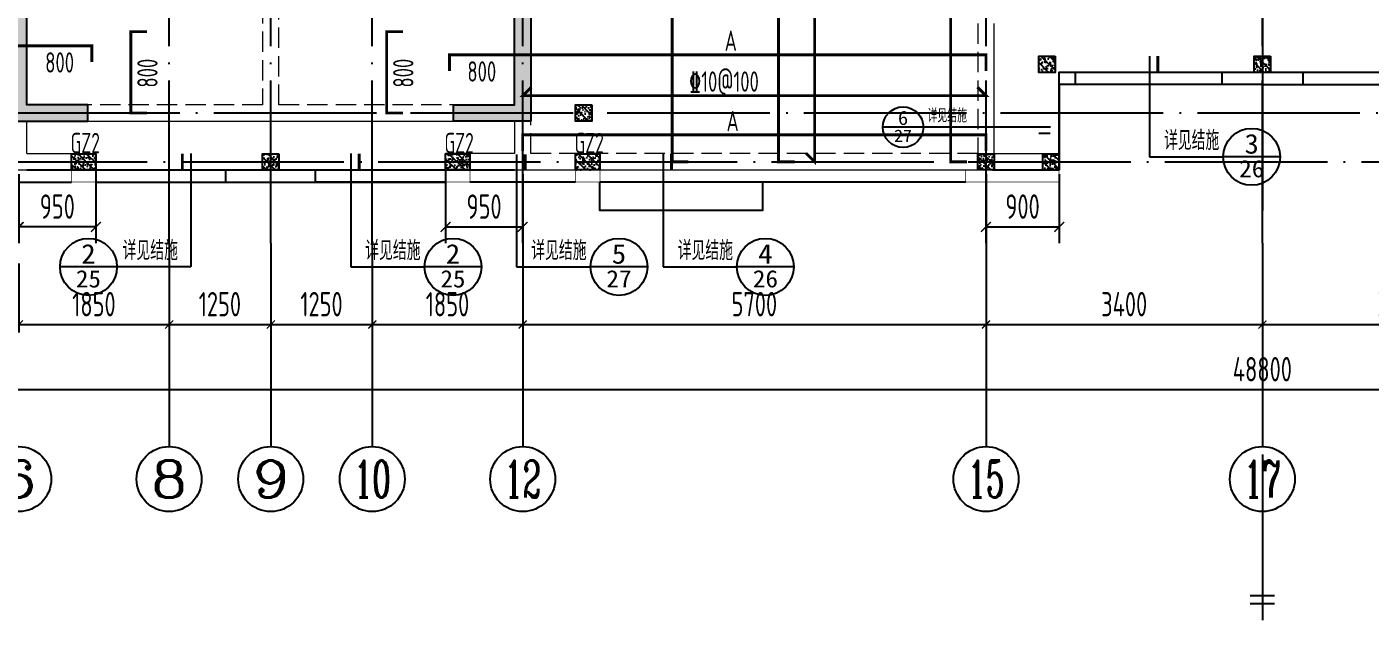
# Model space of a CAD drawing. Extents: x 826826 to 1642106, y -156213 to 399140.
# Drawn here: x 1294961 to 1311487, y 45387 to 52680 of the extents above; entities that cross this region are included whole.
import ezdxf
from ezdxf.enums import TextEntityAlignment as Align

# ---------------------------------------------------------------- set-up
doc = ezdxf.new("R2010")
doc.units = 0
doc.header["$LTSCALE"] = 1000
for name, pattern in [('CENTER', [8, 5, -1, 1, -1]), ('DASH', [0.35, 0.25, -0.1]), ('DOTE', [2.42, 2, -0.2, 0.02, -0.2])]:
    doc.linetypes.add(name, pattern=pattern)
doc.layers.get('0').update_dxf_attribs({"linetype": 'CONTINUOUS'})
doc.layers.get('DEFPOINTS').update_dxf_attribs({"linetype": 'CONTINUOUS'})
for name, color, linetype in [('$RECOVER_210609100354-0', 7, 'CONTINUOUS'), ('A-AXIS', 1, 'CONTINUOUS'), ('A-DOTE', 10, 'DOTE'), ('AXIS_TEXT', 4, 'CONTINUOUS'), ('DIM_IDEN', 67, 'CONTINUOUS'), ('PUB_TEXT', 2, 'CONTINUOUS'), ('ROOF', 183, 'CONTINUOUS'), ('S-B板边线', 2, 'CONTINUOUS'), ('S-B板配筋', 6, 'CONTINUOUS'), ('S-B板配筋号', 7, 'CONTINUOUS'), ('S-L主梁线', 4, 'DASH'), ('S-Q墙填充', 252, 'CONTINUOUS'), ('S-Q墙实线', 6, 'CONTINUOUS'), ('S-Q墙标注', 3, 'CONTINUOUS'), ('S-Y一般标注', 3, 'CONTINUOUS'), ('S-构造柱', 212, 'CONTINUOUS'), ('S-构造柱编号', 130, 'CONTINUOUS'), ('THIN', 7, 'CONTINUOUS'), ('水平筋标注', 7, 'CONTINUOUS'), ('看线', 251, 'CONTINUOUS')]:
    doc.layers.add(name, color=color, linetype=linetype)
doc.layers.add('配箍校核', color=34, linetype='CONTINUOUS', plot=False)
doc.styles.add('_TCH_AXIS', font='COMPLEX', dxfattribs={"bigfont": 'GBCBIG'})
doc.styles.add('_TCH_LABEL', font='simhei.ttf')
doc.styles.add('COMPLEX', font='COMPLEX')
doc.styles.add('TSSD_DIMENSION', font='Tssdeng.shx', dxfattribs={"width": 0.7, "bigfont": 'tssdchn.shx'})
doc.styles.add('TSSD_REIN', font='tssdeng.shx', dxfattribs={"width": 0.7, "height": 300, "bigfont": 'tssdchn.shx'})
doc.styles.add('结构文字', font='zstxt.shx', dxfattribs={"width": 0.7, "bigfont": 'zshz.shx'})
doc.dimstyles.new('STRUCK', dxfattribs={"dimtxt": 400, "dimasz": 121, "dimexe": 200, "dimexo": 150, "dimgap": 115, "dimtad": 1, "dimdec": 0, "dimdsep": 46, "dimtxsty": '结构文字', "dimblk": 'ARCHTICK', "dimcen": 400, "dimclrd": 3, "dimclre": 3, "dimclrt": 7, "dimadec": 0, "dimazin": 0, "dimtfac": 1, "dimtdec": 0, "dimtix": 1, "dimtmove": 2, "dimatfit": 3, "dimldrblk": '_DIMX', "dimfxl": 0, "dimtolj": 1, "dimtzin": 0, "dimarcsym": 0})
doc.dimstyles.new('TSSD_100_100$0', dxfattribs={"dimtxt": 300, "dimasz": 80, "dimexe": 100, "dimexo": 250, "dimgap": 100, "dimtad": 1, "dimdec": 0, "dimzin": 0, "dimdsep": 46, "dimtxsty": 'TSSD_DIMENSION', "dimblk": 'ARCHTICK', "dimcen": 0, "dimdle": 100, "dimclrd": 3, "dimclre": 3, "dimclrt": 7, "dimadec": 0, "dimazin": 0, "dimtfac": 1, "dimtdec": 0, "dimtix": 1, "dimtmove": 2, "dimatfit": 3, "dimldrblk": 'ARCHTICK', "dimfxl": 0, "dimtolj": 1, "dimtzin": 0, "dimarcsym": 0})

# ---------------------------------------------------------------- blocks, each defined once
blk = doc.blocks.new('_ArchTick')
at = {"color": 0, "linetype": 'ByBlock', "const_width": 0.15}
blk.add_lwpolyline([(-0.5, -0.5), (0.5, 0.5)], dxfattribs=at)
blk = doc.blocks.new('*D875')
at = {"layer": 'DEFPOINTS', "color": 0}
for p in [(28700.000008, 3300.000008), (32100.000008, 3300.000008), (32100.000008, 2300.000008)]:
    blk.add_point(p, dxfattribs=at)
at = {"layer": 'S-Y一般标注', "color": 0, "lineweight": -2}
for p, q in [((28700.000008, 3050.000008), (28700.000008, 2200.000008)), ((32100.000008, 3050.000008), (32100.000008, 2200.000008)), ((28600.000008, 2300.000008), (32200.000008, 2300.000008))]:
    blk.add_line(p, q, dxfattribs=at)
at = {"layer": 'S-Y一般标注', "color": 0, "lineweight": -2, "xscale": 100, "yscale": 100, "zscale": 100, "rotation": 180}
blk.add_blockref('_ArchTick', (28700.000008, 2300.000008), dxfattribs=at)
at = {"layer": 'S-Y一般标注', "color": 0, "lineweight": -2, "xscale": 100, "yscale": 100, "zscale": 100}
blk.add_blockref('_ArchTick', (32100.000008, 2300.000008), dxfattribs=at)
at = {"layer": 'S-Y一般标注', "color": 7, "insert": (30400.000008, 2550.000008), "char_height": 300, "attachment_point": 5, "style": 'TSSD_DIMENSION'}
blk.add_mtext('\\A1;3400', dxfattribs=at)
blk = doc.blocks.new('*D914')
at = {"layer": 'DEFPOINTS', "color": 0}
for p in [(15250, 3300), (16500, 3300), (16500, 2300)]:
    blk.add_point(p, dxfattribs=at)
at = {"layer": 'S-Y一般标注', "color": 0, "lineweight": -2}
for p, q in [((15250, 3050), (15250, 2200)), ((16500, 3050), (16500, 2200)), ((15150, 2300), (16600, 2300))]:
    blk.add_line(p, q, dxfattribs=at)
at = {"layer": 'S-Y一般标注', "color": 0, "lineweight": -2, "xscale": 100, "yscale": 100, "zscale": 100, "rotation": 180}
blk.add_blockref('_ArchTick', (15250, 2300), dxfattribs=at)
at = {"layer": 'S-Y一般标注', "color": 0, "lineweight": -2, "xscale": 100, "yscale": 100, "zscale": 100}
blk.add_blockref('_ArchTick', (16500, 2300), dxfattribs=at)
at = {"layer": 'S-Y一般标注', "color": 7, "insert": (15875, 2550), "char_height": 300, "attachment_point": 5, "style": 'TSSD_DIMENSION'}
blk.add_mtext('\\A1;1250', dxfattribs=at)
blk = doc.blocks.new('*D915')
at = {"layer": 'DEFPOINTS', "color": 0}
for p in [(17750, 3300), (19600, 3300), (19600, 2300)]:
    blk.add_point(p, dxfattribs=at)
at = {"layer": 'S-Y一般标注', "color": 0, "lineweight": -2}
for p, q in [((17750, 3050), (17750, 2200)), ((19600, 3050), (19600, 2200)), ((17650, 2300), (19700, 2300))]:
    blk.add_line(p, q, dxfattribs=at)
at = {"layer": 'S-Y一般标注', "color": 0, "lineweight": -2, "xscale": 100, "yscale": 100, "zscale": 100, "rotation": 180}
blk.add_blockref('_ArchTick', (17750, 2300), dxfattribs=at)
at = {"layer": 'S-Y一般标注', "color": 0, "lineweight": -2, "xscale": 100, "yscale": 100, "zscale": 100}
blk.add_blockref('_ArchTick', (19600, 2300), dxfattribs=at)
at = {"layer": 'S-Y一般标注', "color": 7, "insert": (18675, 2550), "char_height": 300, "attachment_point": 5, "style": 'TSSD_DIMENSION'}
blk.add_mtext('\\A1;1850', dxfattribs=at)
blk = doc.blocks.new('*D916')
at = {"layer": 'DEFPOINTS', "color": 0}
for p in [(19600, 3300), (25300, 3300), (25300, 2300)]:
    blk.add_point(p, dxfattribs=at)
at = {"layer": 'S-Y一般标注', "color": 0, "lineweight": -2}
for p, q in [((19600, 3050), (19600, 2200)), ((25300, 3050), (25300, 2200)), ((19500, 2300), (25400, 2300))]:
    blk.add_line(p, q, dxfattribs=at)
at = {"layer": 'S-Y一般标注', "color": 0, "lineweight": -2, "xscale": 100, "yscale": 100, "zscale": 100, "rotation": 180}
blk.add_blockref('_ArchTick', (19600, 2300), dxfattribs=at)
at = {"layer": 'S-Y一般标注', "color": 0, "lineweight": -2, "xscale": 100, "yscale": 100, "zscale": 100}
blk.add_blockref('_ArchTick', (25300, 2300), dxfattribs=at)
at = {"layer": 'S-Y一般标注', "color": 7, "insert": (22450, 2550), "char_height": 300, "attachment_point": 5, "style": 'TSSD_DIMENSION'}
blk.add_mtext('\\A1;5700', dxfattribs=at)
blk = doc.blocks.new('*D917')
at = {"layer": 'DEFPOINTS', "color": 0}
for p in [(25300.000008, 3300.000008), (28700.000008, 3300.000008), (28700.000008, 2300.000008)]:
    blk.add_point(p, dxfattribs=at)
at = {"layer": 'S-Y一般标注', "color": 0, "lineweight": -2}
for p, q in [((25300.000008, 3050.000008), (25300.000008, 2200.000008)), ((28700.000008, 3050.000008), (28700.000008, 2200.000008)), ((25200.000008, 2300.000008), (28800.000008, 2300.000008))]:
    blk.add_line(p, q, dxfattribs=at)
at = {"layer": 'S-Y一般标注', "color": 0, "lineweight": -2, "xscale": 100, "yscale": 100, "zscale": 100, "rotation": 180}
blk.add_blockref('_ArchTick', (25300.000008, 2300.000008), dxfattribs=at)
at = {"layer": 'S-Y一般标注', "color": 0, "lineweight": -2, "xscale": 100, "yscale": 100, "zscale": 100}
blk.add_blockref('_ArchTick', (28700.000008, 2300.000008), dxfattribs=at)
at = {"layer": 'S-Y一般标注', "color": 7, "insert": (27000.000008, 2550.000008), "char_height": 300, "attachment_point": 5, "style": 'TSSD_DIMENSION'}
blk.add_mtext('\\A1;3400', dxfattribs=at)
blk = doc.blocks.new('*D918')
at = {"layer": 'DEFPOINTS', "color": 0}
for p in [(4300.000008, 3300.000008), (53100.000008, 3300.000008), (53100.000008, 1500.000008)]:
    blk.add_point(p, dxfattribs=at)
at = {"layer": 'S-Y一般标注', "color": 0, "lineweight": -2}
for p, q in [((4300.000008, 3050.000008), (4300.000008, 1400.000008)), ((53100.000008, 3050.000008), (53100.000008, 1400.000008)), ((4200.000008, 1500.000008), (53200.000008, 1500.000008))]:
    blk.add_line(p, q, dxfattribs=at)
at = {"layer": 'S-Y一般标注', "color": 0, "lineweight": -2, "xscale": 100, "yscale": 100, "zscale": 100, "rotation": 180}
blk.add_blockref('_ArchTick', (4300.000008, 1500.000008), dxfattribs=at)
at = {"layer": 'S-Y一般标注', "color": 0, "lineweight": -2, "xscale": 100, "yscale": 100, "zscale": 100}
blk.add_blockref('_ArchTick', (53100.000008, 1500.000008), dxfattribs=at)
at = {"layer": 'S-Y一般标注', "color": 7, "insert": (28700.000008, 1750.000008), "char_height": 300, "attachment_point": 5, "style": 'TSSD_DIMENSION'}
blk.add_mtext('\\A1;48800', dxfattribs=at)
blk = doc.blocks.new('_AXISO')
blk.add_circle((0, 0), 0.5)
at = {"layer": 'AXIS_TEXT', "style": 'COMPLEX', "width": 1.041667}
blk.add_attdef('A', text='', height=0.56, dxfattribs=at).set_placement((-0.25, -0.28), (0.25, -0.28), align=Align.FIT)
blk = doc.blocks.new('*D919')
at = {"layer": 'DEFPOINTS', "color": 0}
for p in [(13400, 3300), (15250, 3300), (15250, 2300)]:
    blk.add_point(p, dxfattribs=at)
at = {"layer": 'S-Y一般标注', "color": 0, "lineweight": -2}
for p, q in [((13400, 3050), (13400, 2200)), ((15250, 3050), (15250, 2200)), ((13300, 2300), (15350, 2300))]:
    blk.add_line(p, q, dxfattribs=at)
at = {"layer": 'S-Y一般标注', "color": 0, "lineweight": -2, "xscale": 100, "yscale": 100, "zscale": 100, "rotation": 180}
blk.add_blockref('_ArchTick', (13400, 2300), dxfattribs=at)
at = {"layer": 'S-Y一般标注', "color": 0, "lineweight": -2, "xscale": 100, "yscale": 100, "zscale": 100}
blk.add_blockref('_ArchTick', (15250, 2300), dxfattribs=at)
at = {"layer": 'S-Y一般标注', "color": 7, "insert": (14325, 2550), "char_height": 300, "attachment_point": 5, "style": 'TSSD_DIMENSION'}
blk.add_mtext('\\A1;1850', dxfattribs=at)
blk = doc.blocks.new('*D920')
at = {"layer": 'DEFPOINTS', "color": 0}
for p in [(16500, 3300), (17750, 3300), (17750, 2300)]:
    blk.add_point(p, dxfattribs=at)
at = {"layer": 'S-Y一般标注', "color": 0, "lineweight": -2}
for p, q in [((16500, 3050), (16500, 2200)), ((17750, 3050), (17750, 2200)), ((16400, 2300), (17850, 2300))]:
    blk.add_line(p, q, dxfattribs=at)
at = {"layer": 'S-Y一般标注', "color": 0, "lineweight": -2, "xscale": 100, "yscale": 100, "zscale": 100, "rotation": 180}
blk.add_blockref('_ArchTick', (16500, 2300), dxfattribs=at)
at = {"layer": 'S-Y一般标注', "color": 0, "lineweight": -2, "xscale": 100, "yscale": 100, "zscale": 100}
blk.add_blockref('_ArchTick', (17750, 2300), dxfattribs=at)
at = {"layer": 'S-Y一般标注', "color": 7, "insert": (17125, 2550), "char_height": 300, "attachment_point": 5, "style": 'TSSD_DIMENSION'}
blk.add_mtext('\\A1;1250', dxfattribs=at)
blk = doc.blocks.new('20210802.04355209')
at = {"layer": '$RECOVER_210609100354-0', "color": 30, "const_width": 8}
for points in [[(10000, 500), (10000, 350), (10300, 350), (10300, 500)], [(14900, 500), (14900, 350), (14600, 350), (14600, 500)], [(16500, 500), (16500, 350), (16200, 350), (16200, 500)], [(22150, 500), (22150, 350), (21000, 350), (21000, 500)]]:
    blk.add_lwpolyline(points, dxfattribs=at)
at = {"layer": '看线', "color": 202, "ltscale": 0.5}
for points in [[(24150, 1700), (24150, 1550), (22350, 1550), (22350, 1700)], [(25150, 1700), (25150, 1550), (26950, 1550), (26950, 1700)], [(24650, 1550), (22150, 1550), (22150, 500)], [(24650, 1550), (27150, 1550), (27150, 500)], [(10300, 500), (10300, 350), (11900, 350), (11900, 500)], [(14600, 500), (14600, 350), (13000, 350), (13000, 500)], [(8700, 350), (10000, 350)], [(10300, 350), (14600, 350)], [(16200, 350), (14900, 350)], [(18500, 350), (18500, 0), (16500, 0), (16500, 350)], [(21000, 350), (16500, 350)]]:
    blk.add_lwpolyline(points, dxfattribs=at)
blk = doc.blocks.new('20210805.12180537')
at = {"layer": 'DIM_IDEN'}
for p, q in [((23357, 3405), (23357, 2166)), ((20577, 2530), (20077, 2530)), ((21693, 2530), (20577, 2530)), ((22140, 2530), (21693, 2530)), ((11564, 2205), (11564, 813)), ((13531, 2205), (13531, 813)), ((15573, 2195), (15573, 813)), ((17374, 2205), (17374, 813)), ((23357, 2166), (24266, 2166)), ((24966, 2166), (24266, 2166)), ((10655, 813), (9955, 813)), ((11564, 813), (10655, 813)), ((13531, 813), (14440, 813)), ((15140, 813), (14440, 813)), ((15573, 813), (16482, 813)), ((17182, 813), (16482, 813)), ((17374, 813), (18283, 813)), ((18983, 813), (18283, 813))]:
    blk.add_line(p, q, dxfattribs=at)
for points, const_width in [([(23462, 3405), (23462, 3205)], 35), ([(22140, 2455), (21997, 2455)], 25), ([(11459, 2205), (11459, 2005)], 35), ([(13636, 2205), (13636, 2005)], 35), ([(15678, 2195), (15678, 1995)], 35), ([(17479, 2205), (17479, 2005)], 35)]:
    blk.add_lwpolyline(points, dxfattribs=dict(at, const_width=const_width))
for centre, radius in [((20327, 2530), 250), ((24616, 2166), 350), ((10305, 813), 350), ((14790, 813), 350), ((16832, 813), 350), ((18633, 813), 350)]:
    blk.add_circle(centre, radius, dxfattribs=at)
at = {"layer": 'PUB_TEXT', "style": '_TCH_LABEL'}
for s, height, width, p, p2 in [('6', 173, 1.011364, (20264, 2558), (20390, 2558)), ('27', 151.1, 1.022989, (20216, 2350), (20438, 2350)), ('3', 242, 1.00565, (24529, 2205), (24704, 2205)), ('26', 211.6, 1.022989, (24461, 1914), (24772, 1914)), ('2', 241, 1.022989, (10216, 852), (10394, 852)), ('2', 241, 1.022989, (14701, 852), (14878, 852)), ('5', 241, 1.028902, (16743, 852), (16921, 852)), ('4', 241, 1.034884, (18543, 852), (18723, 852)), ('25', 212.7, 1.00565, (10151, 560), (10459, 560)), ('25', 212.7, 1.00565, (14636, 560), (14943, 560)), ('27', 211.6, 1.022989, (16676, 561), (16988, 561)), ('26', 211.6, 1.022989, (18478, 561), (18789, 561))]:
    blk.add_text(s, height=height, dxfattribs=dict(at, width=width)).set_placement(p, p2, align=Align.FIT)
at = {"layer": 'PUB_TEXT', "style": '_TCH_AXIS'}
for height, p in [(168.8, (20627, 2589)), (236.3, (23537, 2249)), (236.3, (10725, 896)), (236.3, (13710, 896)), (236.3, (15752, 896)), (236.3, (17554, 896))]:
    blk.add_text('详见结施', height=height, dxfattribs=at).set_placement(p)
blk = doc.blocks.new('20210809.10301159')
at = {"layer": 'THIN', "linetype": 'CENTER'}
blk.add_line((150, 26037), (150, 0), dxfattribs=at)
at = {"layer": 'THIN'}
for p, q in [((300, 300), (0, 300)), ((300, 200), (0, 200))]:
    blk.add_line(p, q, dxfattribs=at)
blk = doc.blocks.new('20210810.05001498')
at = {"layer": 'S-Q墙填充'}
h = blk.add_hatch(color=252, dxfattribs=at)
h.dxf.hatch_style = 1
h.paths.add_polyline_path([(-1459188, -62633), (-1458238, -62633), (-1458238, -62433), (-1458988, -62433), (-1458988, -60983), (-1459188, -60983)])
h = blk.add_hatch(color=252, dxfattribs=at)
h.dxf.hatch_style = 1
h.paths.add_polyline_path([(-1452788, -62633), (-1453738, -62633), (-1453738, -62433), (-1452988, -62433), (-1452988, -60983), (-1452788, -60983)])
at = {"layer": 'S-L主梁线', "linetype": 'DASH', "lineweight": 18}
for p, q in [((-1456088, -59433), (-1456088, -62433)), ((-1455888, -62433), (-1455888, -59433)), ((-1447288, -61433), (-1447288, -63033)), ((-1456088, -62433), (-1458438, -62433)), ((-1453538, -62433), (-1455888, -62433)), ((-1452788, -63033), (-1452788, -62633)), ((-1447288, -63033), (-1452788, -63033))]:
    blk.add_line(p, q, dxfattribs=at)
at = {"layer": 'S-L主梁线', "linetype": 'ByBlock', "lineweight": 18}
for p, q in [((-1447088, -63033), (-1447088, -61433)), ((-1458988, -63033), (-1458988, -62633)), ((-1458438, -62633), (-1455988, -62633)), ((-1455988, -62633), (-1453538, -62633)), ((-1452988, -62633), (-1452988, -63033)), ((-1458988, -63033), (-1458138, -63033)), ((-1458138, -63233), (-1458138, -63033)), ((-1452988, -63033), (-1453838, -63033)), ((-1453838, -63233), (-1453838, -63033)), ((-1447088, -63033), (-1446288, -63033)), ((-1446288, -63033), (-1446288, -63233)), ((-1465688, -63233), (-1458138, -63233)), ((-1453838, -63233), (-1446288, -63233))]:
    blk.add_line(p, q, dxfattribs=at)
at = {"layer": 'S-Q墙实线'}
for points in [[(-1459188, -62633), (-1458238, -62633), (-1458238, -62433), (-1458988, -62433), (-1458988, -60983), (-1459188, -60983)], [(-1452788, -62633), (-1453738, -62633), (-1453738, -62433), (-1452988, -62433), (-1452988, -60983), (-1452788, -60983)]]:
    blk.add_lwpolyline(points, close=True, dxfattribs=at)
blk = doc.blocks.new('20210810.05042432')
at = {"layer": 'S-B板边线'}
for points in [[(-1447088, -63233), (-1446288, -63233), (-1446288, -62033), (-1441288, -62033), (-1441288, -63233), (-1440488, -63233)], [(-1458988, -63233), (-1452988, -63233)]]:
    blk.add_lwpolyline(points, dxfattribs=at)
blk = doc.blocks.new('20210730.02141516')
at = {"layer": 'S-构造柱'}
h = blk.add_hatch(dxfattribs=at)
h.set_pattern_fill('ARMORED', color=256, scale=15, angle=-90, style=0)
h.set_pattern_definition([(320, (-154189.41, 3278673.45), (-9.4128202, -107.5890274), [11.25, -123.75]), (265, (-154189.41, 3278673.45), (112.82882, 20.8127), [9, -99]), (10.4514, (-154190.19, 3278664.49), (103.4159313, -86.7764073), [9.5610285, -105.1713168]), (316.1842, (-154159.41, 3278673.45), (-24.827852, -160.0861573), [16.875, -185.625]), (6.6356, (-154161.48, 3278660.11), (146.117681, -140.199406), [14.341543, -157.75695]), (261.1842, (-154159.41, 3278673.45), (146.11779, -140.199292), [13.5, -148.5]), (291, (-154166.91, 3278658.45), (-60.3928336, -89.5360578), [11.25, -123.75]), (236, (-154166.91, 3278658.45), (108.7725068, -36.4972998), [9, -99]), (341.4514, (-154171.94, 3278650.99), (48.3795745, -126.0333943), [9.5610285, -105.1713168]), (307.5, (-154189.41, 3278673.454), (49.93407807, -1.8239783), [0, -97.8, 0, -100.5, 0, -99.375]), (277.5, (-154189.41, 3278673.454), (59.1617568, -39.4604306), [0, -57.3, 0, -95.55, 0, -37.875]), (237.5, (-154189.41, 3278706.904), (-3.38323076, -80.07336543), [0, -37.5, 0, -117, 0, -155.25]), (227.5, (-154189.41, 3278721.904), (15.0157473, -87.4779254), [0, -48.75, 0, -77.7, 0, -110.25]), (315, (-154189.41, 3278673.454), (53.0330086, 53.0330086), [])])
h.paths.add_polyline_path([(200, 200), (200, 0), (0, 0), (0, 200)])
blk.add_lwpolyline([(200, 200), (200, 0), (0, 0), (0, 200)], close=True, dxfattribs=at)
blk = doc.blocks.new('20210809.18224761')
at = {"layer": 'S-构造柱'}
h = blk.add_hatch(dxfattribs=at)
h.set_pattern_fill('ARMORED', color=256, scale=15, angle=-90, style=0)
h.set_pattern_definition([(320, (-154189.41, 3278673.45), (-9.4128202, -107.5890274), [11.25, -123.75]), (265, (-154189.41, 3278673.45), (112.82882, 20.8127), [9, -99]), (10.4514, (-154190.19, 3278664.49), (103.4159313, -86.7764073), [9.5610285, -105.1713168]), (316.1842, (-154159.41, 3278673.45), (-24.827852, -160.0861573), [16.875, -185.625]), (6.6356, (-154161.48, 3278660.11), (146.117681, -140.199406), [14.341543, -157.75695]), (261.1842, (-154159.41, 3278673.45), (146.11779, -140.199292), [13.5, -148.5]), (291, (-154166.91, 3278658.45), (-60.3928336, -89.5360578), [11.25, -123.75]), (236, (-154166.91, 3278658.45), (108.7725068, -36.4972998), [9, -99]), (341.4514, (-154171.94, 3278650.99), (48.3795745, -126.0333943), [9.5610285, -105.1713168]), (307.5, (-154189.41, 3278673.454), (49.93407807, -1.8239783), [0, -97.8, 0, -100.5, 0, -99.375]), (277.5, (-154189.41, 3278673.454), (59.1617568, -39.4604306), [0, -57.3, 0, -95.55, 0, -37.875]), (237.5, (-154189.41, 3278706.904), (-3.38323076, -80.07336543), [0, -37.5, 0, -117, 0, -155.25]), (227.5, (-154189.41, 3278721.904), (15.0157473, -87.4779254), [0, -48.75, 0, -77.7, 0, -110.25]), (315, (-154189.41, 3278673.454), (53.0330086, 53.0330086), [])])
h.paths.add_polyline_path([(300, 200), (300, 0), (0, 0), (0, 200)])
blk.add_lwpolyline([(300, 200), (300, 0), (0, 0), (0, 200)], close=True, dxfattribs=at)
blk = doc.blocks.new('20210809.18235135')
at = {"layer": '配箍校核'}
blk.add_blockref('20210809.18224761', (12, 0), dxfattribs=at)
at = {"layer": 'S-构造柱编号', "color": 2, "linetype": 'ByBlock', "style": 'TSSD_REIN', "width": 0.65}
blk.add_text('GZ2', height=250, dxfattribs=at).set_placement((0, 206, 0))
blk = doc.blocks.new('*D2669')
at = {"layer": 'DEFPOINTS', "color": 0}
for p in [(1294861, 51021), (1295811, 51021), (1294861, 50221)]:
    blk.add_point(p, dxfattribs=at)
at = {"layer": 'S-Q墙标注', "color": 3, "lineweight": -2}
for p, q in [((1294861, 50871), (1294861, 50021)), ((1295811, 50871), (1295811, 50021)), ((1295811, 50221), (1294861, 50221))]:
    blk.add_line(p, q, dxfattribs=at)
at = {"layer": 'S-Q墙标注', "color": 3, "lineweight": -2, "xscale": 121, "yscale": 121, "zscale": 121, "rotation": 180}
blk.add_blockref('_ArchTick', (1294861, 50221), dxfattribs=at)
at = {"layer": 'S-Q墙标注', "color": 3, "lineweight": -2, "xscale": 121, "yscale": 121, "zscale": 121}
blk.add_blockref('_ArchTick', (1295811, 50221), dxfattribs=at)
at = {"layer": 'S-Q墙标注', "color": 7, "insert": (1295336, 50471), "char_height": 300, "attachment_point": 5, "style": 'TSSD_REIN'}
blk.add_mtext('\\A1;950', dxfattribs=at)
blk = doc.blocks.new('_DIMX')
blk.add_line((-150, 0), (150, 0))
at = {"const_width": 50}
blk.add_lwpolyline([(-70, -70), (70, 70)], dxfattribs=at)
blk = doc.blocks.new('*D2670')
at = {"layer": 'DEFPOINTS', "color": 0}
for p in [(1306761, 51021), (1307661, 51021), (1307661, 50221)]:
    blk.add_point(p, dxfattribs=at)
at = {"layer": 'S-Q墙标注', "color": 3, "lineweight": -2}
for p, q in [((1306761, 50871), (1306761, 50021)), ((1307661, 50871), (1307661, 50021)), ((1306761, 50221), (1307661, 50221))]:
    blk.add_line(p, q, dxfattribs=at)
at = {"layer": 'S-Q墙标注', "color": 3, "lineweight": -2, "xscale": 121, "yscale": 121, "zscale": 121, "rotation": 180}
blk.add_blockref('_ArchTick', (1306761, 50221), dxfattribs=at)
at = {"layer": 'S-Q墙标注', "color": 3, "lineweight": -2, "xscale": 121, "yscale": 121, "zscale": 121}
blk.add_blockref('_ArchTick', (1307661, 50221), dxfattribs=at)
at = {"layer": 'S-Q墙标注', "color": 7, "insert": (1307211, 50471), "char_height": 300, "attachment_point": 5, "style": 'TSSD_REIN'}
blk.add_mtext('\\A1;900', dxfattribs=at)
blk = doc.blocks.new('*D2671')
at = {"layer": 'DEFPOINTS', "color": 0}
for p in [(1300111, 51021), (1301061, 51021), (1301061, 50221)]:
    blk.add_point(p, dxfattribs=at)
at = {"layer": 'S-Q墙标注', "color": 3, "lineweight": -2}
for p, q in [((1300111, 50871), (1300111, 50021)), ((1301061, 50871), (1301061, 50021)), ((1300111, 50221), (1301061, 50221))]:
    blk.add_line(p, q, dxfattribs=at)
at = {"layer": 'S-Q墙标注', "color": 3, "lineweight": -2, "xscale": 121, "yscale": 121, "zscale": 121, "rotation": 180}
blk.add_blockref('_ArchTick', (1300111, 50221), dxfattribs=at)
at = {"layer": 'S-Q墙标注', "color": 3, "lineweight": -2, "xscale": 121, "yscale": 121, "zscale": 121}
blk.add_blockref('_ArchTick', (1301061, 50221), dxfattribs=at)
at = {"layer": 'S-Q墙标注', "color": 7, "insert": (1300586, 50471), "char_height": 300, "attachment_point": 5, "style": 'TSSD_REIN'}
blk.add_mtext('\\A1;950', dxfattribs=at)
blk = doc.blocks.new('20210801.08533475')
at = {"layer": 'A-AXIS'}
for p, q in [((15250, 3300), (15250, 800)), ((16500, 3300), (16500, 800)), ((17750, 3300), (17750, 800)), ((19600, 3300), (19600, 800)), ((25300, 3300), (25300, 800)), ((28700, 3300), (28700, 800))]:
    blk.add_line(p, q, dxfattribs=at)
at = {"layer": 'A-DOTE'}
for p, q in [((19600, 3300), (19600, 19800)), ((28700, 3300), (28700, 19800)), ((25300, 3300), (25300, 10500)), ((15250, 3300), (15250, 10200)), ((17750, 3300), (17750, 10200)), ((16500, 3300), (16500, 8100)), ((54100, 4900), (3300, 4900)), ((3300, 4300), (54100, 4300))]:
    blk.add_line(p, q, dxfattribs=at)
at = {"layer": 'A-AXIS'}
ref = blk.add_blockref('_AXISO', (13400, 400), dxfattribs=dict(at, xscale=800, yscale=800, zscale=800))
ref.add_attrib('A', '6', dxfattribs={"layer": 'AXIS_TEXT', "height": 452.5, "style": '_TCH_AXIS', "width": 1.5}).set_placement((13173.7, 173.7), (13626.3, 173.7), align=Align.FIT)
ref = blk.add_blockref('_AXISO', (15250, 400), dxfattribs=dict(at, xscale=800, yscale=800, zscale=800))
ref.add_attrib('A', '8', dxfattribs={"layer": 'AXIS_TEXT', "height": 452.5, "style": '_TCH_AXIS', "width": 1.5}).set_placement((15023.7, 173.7), (15476.3, 173.7), align=Align.FIT)
ref = blk.add_blockref('_AXISO', (16500, 400), dxfattribs=dict(at, xscale=800, yscale=800, zscale=800))
ref.add_attrib('A', '9', dxfattribs={"layer": 'AXIS_TEXT', "height": 452.5, "style": '_TCH_AXIS', "width": 1.5}).set_placement((16273.7, 173.7), (16726.3, 173.7), align=Align.FIT)
ref = blk.add_blockref('_AXISO', (17750, 400), dxfattribs=dict(at, xscale=800, yscale=800, zscale=800))
ref.add_attrib('A', '10', dxfattribs={"layer": 'AXIS_TEXT', "height": 452.55, "style": '_TCH_AXIS', "width": 0.724138}).set_placement((17523.7, 173.7), (17976.3, 173.7), align=Align.FIT)
ref = blk.add_blockref('_AXISO', (19600, 400), dxfattribs=dict(at, xscale=800, yscale=800, zscale=800))
ref.add_attrib('A', '12', dxfattribs={"layer": 'AXIS_TEXT', "height": 452.55, "style": '_TCH_AXIS', "width": 0.724138}).set_placement((19373.7, 173.7), (19826.3, 173.7), align=Align.FIT)
ref = blk.add_blockref('_AXISO', (25300, 400), dxfattribs=dict(at, xscale=800, yscale=800, zscale=800))
ref.add_attrib('A', '15', dxfattribs={"layer": 'AXIS_TEXT', "height": 452.55, "style": '_TCH_AXIS', "width": 0.724138}).set_placement((25073.7, 173.7), (25526.3, 173.7), align=Align.FIT)
ref = blk.add_blockref('_AXISO', (28700, 400), dxfattribs=dict(at, xscale=800, yscale=800, zscale=800))
ref.add_attrib('A', '17', dxfattribs={"layer": 'AXIS_TEXT', "height": 452.55, "style": '_TCH_AXIS', "width": 0.724138}).set_placement((28473.7, 173.7), (28926.3, 173.7), align=Align.FIT)
at = {"layer": 'S-Y一般标注'}
for p1, p2, distance, picture, middle in [((4300, 3300), (53100, 3300), -1800, '*D918', (28700, 1750)), ((13400, 3300), (15250, 3300), -1000, '*D919', (14325, 2550)), ((15250, 3300), (16500, 3300), -1000, '*D914', (15875, 2550)), ((16500, 3300), (17750, 3300), -1000, '*D920', (17125, 2550)), ((17750, 3300), (19600, 3300), -1000, '*D915', (18675, 2550)), ((19600, 3300), (25300, 3300), -1000, '*D916', (22450, 2550)), ((25300, 3300), (28700, 3300), -1000, '*D917', (27000, 2550)), ((28700, 3300), (32100, 3300), -1000, '*D875', (30400, 2550))]:
    dim = blk.add_aligned_dim(p1=p1, p2=p2, distance=distance, dimstyle='TSSD_100_100$0', override={"dimasz": 100, "dimclrd": 0, "dimclre": 0}, dxfattribs=at)
    dim.commit()
    dim.dimension.update_dxf_attribs({"geometry": picture, "text_midpoint": middle})

msp = doc.modelspace()

# ---------------------------------------------------------------- linework, layer by layer
at = {"layer": 'S-B板配筋', "lineweight": 35, "const_width": 35}
for points in [[(1306525.7, 51021.27), (1306325.7, 51021.27), (1306325.7, 58121.27), (1306525.7, 58121.27)], [(1303100.73, 51021.27), (1302900.73, 51021.27), (1302900.73, 57921.27), (1303100.73, 57921.27)], [(1304407.61, 51021.27), (1304207.61, 51021.27), (1304207.61, 57821.27), (1304407.61, 57821.27)], [(1304546.93, 51127.33), (1304653, 51021.27), (1304653, 57221.27), (1304546.93, 57115.2)], [(1296439.69, 51621.27), (1296239.69, 51621.27), (1296239.69, 52621.27), (1296439.69, 52621.27)], [(1299587.14, 51621.27), (1299387.14, 51621.27), (1299387.14, 52621.27), (1299587.14, 52621.27)], [(1295761.01, 52246.8), (1295761.01, 52446.8), (1289161, 52446.8), (1289161, 52246.8)], [(1300161, 52135.74), (1300161, 52335.74), (1306761.14, 52335.74), (1306761.14, 52135.74)], [(1306654.93, 51940.52), (1306761, 51834.45), (1301061, 51834.45), (1301167.06, 51940.52)], [(1306761, 51153.67), (1306761, 51353.67), (1301061.01, 51353.58), (1301061.01, 51153.58)]]:
    msp.add_lwpolyline(points, dxfattribs=at)

# ---------------------------------------------------------------- block references
at = {"layer": 'PUB_TEXT'}
msp.add_blockref('20210805.12180537', (1285413.82, 48916.64), dxfattribs=at)
at = {"layer": 'ROOF'}
for p in [(1307411, 52121.27), (1310061, 52121.27), (1301711, 51521.27), (1297861, 50921.27), (1306661, 50921.27), (1307460.99, 50921.27)]:
    msp.add_blockref('20210730.02141516', p, dxfattribs=at)
at = {"layer": 'S-B板边线'}
msp.add_blockref('20210810.05042432', (2753949.14, 114154.42), dxfattribs=at)
at = {"layer": 'S-Q墙填充'}
msp.add_blockref('20210810.05001498', (2753949.15, 114154.44), dxfattribs=at)
at = {"layer": 'S-Y一般标注'}
msp.add_blockref('20210801.08533475', (1281461, 46721.27), dxfattribs=at)
at = {"layer": '水平筋标注'}
msp.add_blockref('20210809.10301159', (1310011, 45387.12), dxfattribs=at)
at = {"layer": '看线'}
msp.add_blockref('20210802.04355209', (1285510.89, 50421.26), dxfattribs=at)
at = {"layer": '配箍校核'}
for p in [(1295499.06, 50921.27), (1300099.05, 50921.27), (1301699.06, 50921.27)]:
    msp.add_blockref('20210809.18235135', p, dxfattribs=at)

# ---------------------------------------------------------------- texts
at = {"layer": 'S-B板配筋号', "style": 'TSSD_REIN', "width": 0.7}
for p in [(1303546.12, 52385.14), (1303569.11, 51397.67)]:
    msp.add_text('A', height=250, dxfattribs=at).set_placement(p)
for p in [(1295364.1, 52367.78), (1300557.9, 52256.72)]:
    msp.add_text('800', height=250, dxfattribs=at).set_placement(p, align=Align.TOP_CENTER)
for p in [(1296319.69, 52111.06), (1299467.14, 52111.06)]:
    msp.add_text('800', height=250, rotation=449.999992, dxfattribs=at).set_placement(p, align=Align.TOP_CENTER)
at = {"layer": 'S-B板配筋号', "color": 1, "style": 'TSSD_REIN', "width": 0.7}
msp.add_text('%%13210@100', height=250, dxfattribs=at).set_placement((1303107.85, 51882.79))

# ---------------------------------------------------------------- dimensions: what is measured, and where the dimension line sits
at = {"layer": 'S-Q墙标注'}
dim = msp.add_linear_dim(base=(1294860.77, 50221.27), p1=(1295810.78, 51021.27), p2=(1294860.77, 51021.27), angle=180, dimstyle='STRUCK', override={"dimtxt": 300, "dimgap": 100, "dimtxsty": 'TSSD_REIN'}, dxfattribs=at)
dim.commit()
dim.dimension.update_dxf_attribs({"geometry": '*D2669', "text_midpoint": (1295335.78, 50471.27)})
for base, p1, p2, picture, middle in [((1301060.77, 50221.27), (1300110.75, 51021.27), (1301060.77, 51021.27), '*D2671', (1300585.76, 50471.27)), ((1307660.78, 50221.27), (1306760.77, 51021.27), (1307660.78, 51021.27), '*D2670', (1307210.77, 50471.27))]:
    dim = msp.add_linear_dim(base=base, p1=p1, p2=p2, dimstyle='STRUCK', override={"dimtxt": 300, "dimgap": 100, "dimtxsty": 'TSSD_REIN'}, dxfattribs=at)
    dim.commit()
    dim.dimension.update_dxf_attribs({"geometry": picture, "text_midpoint": middle})

doc.saveas('drawing.dxf')
